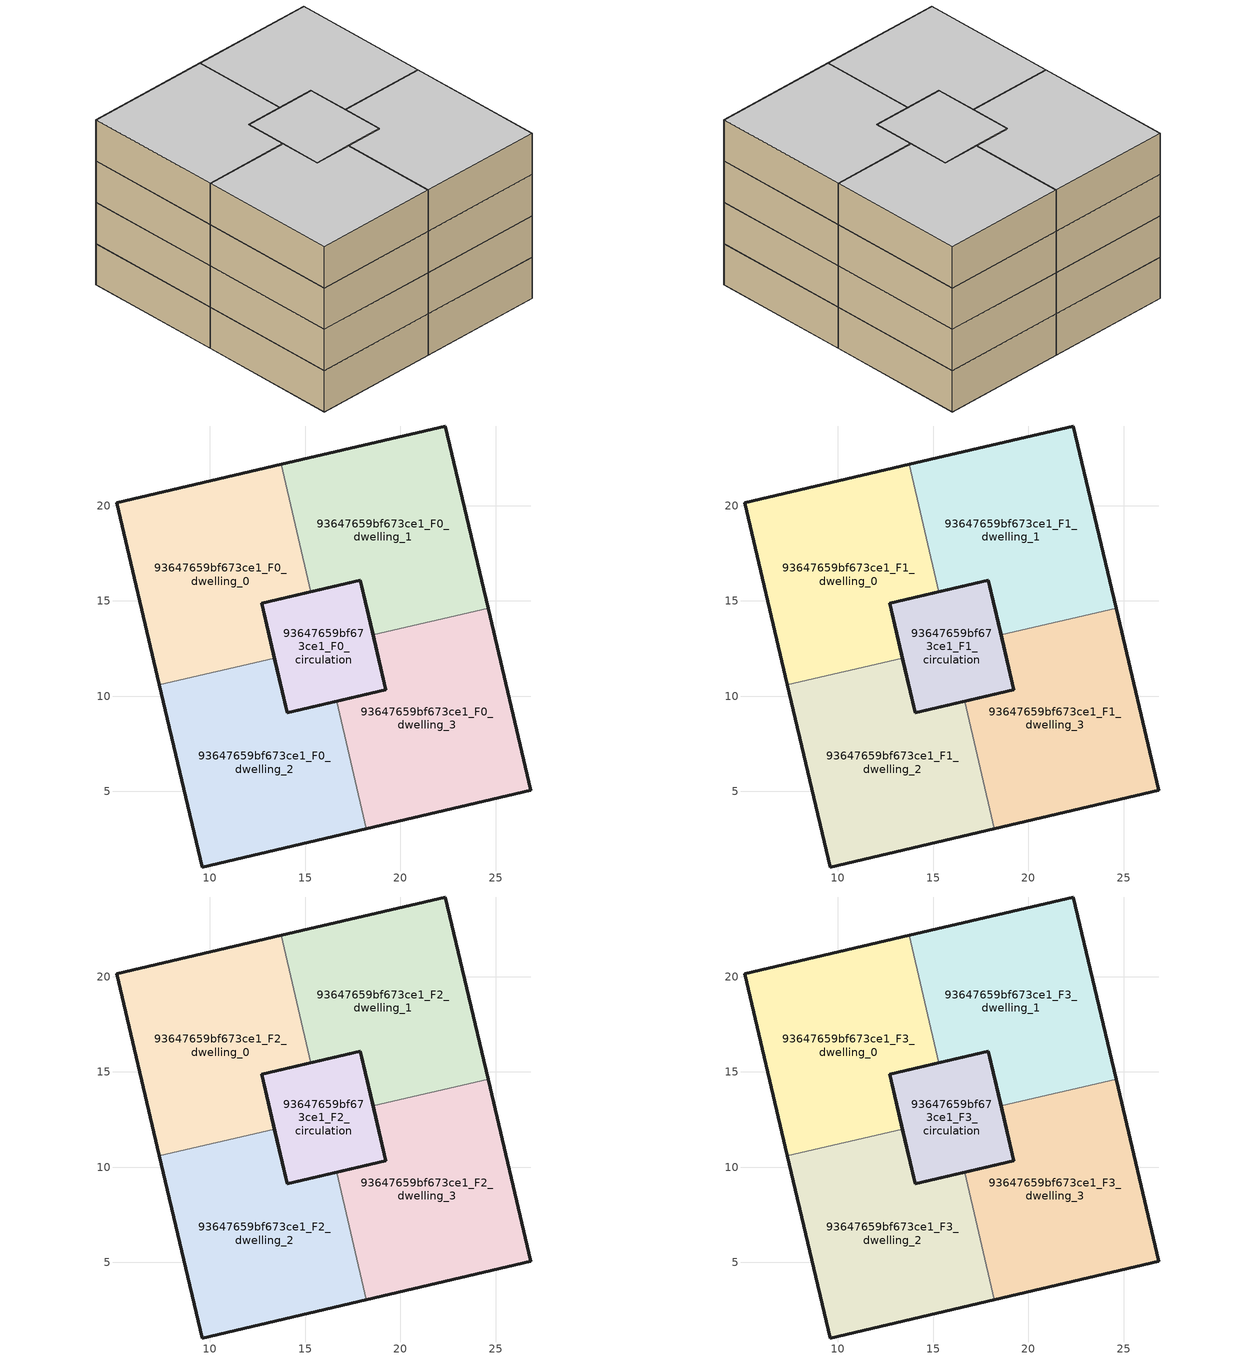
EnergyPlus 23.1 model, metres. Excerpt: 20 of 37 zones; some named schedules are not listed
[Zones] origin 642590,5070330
93647659bf673ce1_F0_dwelling_0
 floor ground (EU_floor_Construction): 13.39,12 12.72,14.87 15.31,15.47 13.74,22.17 5.11,20.15 7.35,10.59 z0
 wall outside (EU_wall_Construction): 7.35,10.59 5.11,20.15 13.74,22.17 / 15.31,15.47 12.72,14.87 13.39,12 z0:3
 wall to 93647659bf673ce1_F0_dwelling_2 (EU_wall_Construction): 13.39,12 7.35,10.59 z0:3
 wall to 93647659bf673ce1_F0_dwelling_1 (EU_wall_Construction): 13.74,22.17 15.31,15.47 z0:3
93647659bf673ce1_F0_dwelling_1
 floor ground (EU_floor_Construction): 24.6,14.62 22.37,24.19 13.74,22.17 15.31,15.47 17.9,16.08 18.57,13.21 z0
 wall outside (EU_wall_Construction): 18.57,13.21 17.9,16.08 15.31,15.47 / 13.74,22.17 22.37,24.19 24.6,14.62 z0:3
 wall to 93647659bf673ce1_F0_dwelling_3 (EU_wall_Construction): 24.6,14.62 18.57,13.21 z0:3
93647659bf673ce1_F0_dwelling_2
 floor ground (EU_floor_Construction): 18.21,3.04 16.65,9.74 14.06,9.13 13.39,12 7.35,10.59 9.59,1.03 z0
 wall outside (EU_wall_Construction): 13.39,12 14.06,9.13 16.65,9.74 / 18.21,3.04 9.59,1.03 7.35,10.59 z0:3
 wall to 93647659bf673ce1_F0_dwelling_3 (EU_wall_Construction): 16.65,9.74 18.21,3.04 z0:3
93647659bf673ce1_F0_dwelling_3
 floor ground (EU_floor_Construction): 26.84,5.06 24.6,14.62 18.57,13.21 19.24,10.34 16.65,9.74 18.21,3.04 z0
 wall outside (EU_wall_Construction): 16.65,9.74 19.24,10.34 18.57,13.21 / 24.6,14.62 26.84,5.06 18.21,3.04 z0:3
93647659bf673ce1_F0_circulation
 floor ground (EU_floor_Construction): 19.24,10.34 17.9,16.08 12.72,14.87 14.06,9.13 z0
 wall outside (EU_wall_Construction): 12.72,14.87 17.9,16.08 19.24,10.34 14.06,9.13 12.72,14.87 z0:3
93647659bf673ce1_F1_dwelling_0
 floor to 93647659bf673ce1_F0_dwelling_0 (EU_floor_Construction): 13.39,12 12.72,14.87 15.31,15.47 13.74,22.17 5.11,20.15 7.35,10.59 z3
 wall outside (EU_wall_Construction): 7.35,10.59 5.11,20.15 13.74,22.17 / 15.31,15.47 12.72,14.87 13.39,12 z3:6
 wall to 93647659bf673ce1_F1_dwelling_2 (EU_wall_Construction): 13.39,12 7.35,10.59 z3:6
 wall to 93647659bf673ce1_F1_dwelling_1 (EU_wall_Construction): 13.74,22.17 15.31,15.47 z3:6
93647659bf673ce1_F1_dwelling_1
 floor to 93647659bf673ce1_F0_dwelling_1 (EU_floor_Construction): 24.6,14.62 22.37,24.19 13.74,22.17 15.31,15.47 17.9,16.08 18.57,13.21 z3
 wall outside (EU_wall_Construction): 18.57,13.21 17.9,16.08 15.31,15.47 / 13.74,22.17 22.37,24.19 24.6,14.62 z3:6
 wall to 93647659bf673ce1_F1_dwelling_3 (EU_wall_Construction): 24.6,14.62 18.57,13.21 z3:6
93647659bf673ce1_F1_dwelling_2
 floor to 93647659bf673ce1_F0_dwelling_2 (EU_floor_Construction): 18.21,3.04 16.65,9.74 14.06,9.13 13.39,12 7.35,10.59 9.59,1.03 z3
 wall outside (EU_wall_Construction): 13.39,12 14.06,9.13 16.65,9.74 / 18.21,3.04 9.59,1.03 7.35,10.59 z3:6
 wall to 93647659bf673ce1_F1_dwelling_3 (EU_wall_Construction): 16.65,9.74 18.21,3.04 z3:6
93647659bf673ce1_F1_dwelling_3
 floor to 93647659bf673ce1_F0_dwelling_3 (EU_floor_Construction): 26.84,5.06 24.6,14.62 18.57,13.21 19.24,10.34 16.65,9.74 18.21,3.04 z3
 wall outside (EU_wall_Construction): 16.65,9.74 19.24,10.34 18.57,13.21 / 24.6,14.62 26.84,5.06 18.21,3.04 z3:6
93647659bf673ce1_F1_circulation
 floor to 93647659bf673ce1_F0_circulation (EU_floor_Construction): 19.24,10.34 17.9,16.08 12.72,14.87 14.06,9.13 z3
 wall outside (EU_wall_Construction): 12.72,14.87 17.9,16.08 19.24,10.34 14.06,9.13 12.72,14.87 z3:6
93647659bf673ce1_F2_dwelling_0
 floor to 93647659bf673ce1_F1_dwelling_0 (EU_floor_Construction): 13.39,12 12.72,14.87 15.31,15.47 13.74,22.17 5.11,20.15 7.35,10.59 z6
 wall outside (EU_wall_Construction): 7.35,10.59 5.11,20.15 13.74,22.17 / 15.31,15.47 12.72,14.87 13.39,12 z6:9
 wall to 93647659bf673ce1_F2_dwelling_2 (EU_wall_Construction): 13.39,12 7.35,10.59 z6:9
 wall to 93647659bf673ce1_F2_dwelling_1 (EU_wall_Construction): 13.74,22.17 15.31,15.47 z6:9
93647659bf673ce1_F2_dwelling_1
 floor to 93647659bf673ce1_F1_dwelling_1 (EU_floor_Construction): 24.6,14.62 22.37,24.19 13.74,22.17 15.31,15.47 17.9,16.08 18.57,13.21 z6
 wall outside (EU_wall_Construction): 18.57,13.21 17.9,16.08 15.31,15.47 / 13.74,22.17 22.37,24.19 24.6,14.62 z6:9
 wall to 93647659bf673ce1_F2_dwelling_3 (EU_wall_Construction): 24.6,14.62 18.57,13.21 z6:9
93647659bf673ce1_F2_dwelling_2
 floor to 93647659bf673ce1_F1_dwelling_2 (EU_floor_Construction): 18.21,3.04 16.65,9.74 14.06,9.13 13.39,12 7.35,10.59 9.59,1.03 z6
 wall outside (EU_wall_Construction): 13.39,12 14.06,9.13 16.65,9.74 / 18.21,3.04 9.59,1.03 7.35,10.59 z6:9
 wall to 93647659bf673ce1_F2_dwelling_3 (EU_wall_Construction): 16.65,9.74 18.21,3.04 z6:9
93647659bf673ce1_F2_dwelling_3
 floor to 93647659bf673ce1_F1_dwelling_3 (EU_floor_Construction): 26.84,5.06 24.6,14.62 18.57,13.21 19.24,10.34 16.65,9.74 18.21,3.04 z6
 wall outside (EU_wall_Construction): 16.65,9.74 19.24,10.34 18.57,13.21 / 24.6,14.62 26.84,5.06 18.21,3.04 z6:9
93647659bf673ce1_F2_circulation
 floor to 93647659bf673ce1_F1_circulation (EU_floor_Construction): 19.24,10.34 17.9,16.08 12.72,14.87 14.06,9.13 z6
 wall outside (EU_wall_Construction): 12.72,14.87 17.9,16.08 19.24,10.34 14.06,9.13 12.72,14.87 z6:9
93647659bf673ce1_F3_dwelling_0
 floor to 93647659bf673ce1_F2_dwelling_0 (EU_floor_Construction): 13.39,12 12.72,14.87 15.31,15.47 13.74,22.17 5.11,20.15 7.35,10.59 z9
 wall outside (EU_wall_Construction): 7.35,10.59 5.11,20.15 13.74,22.17 / 15.31,15.47 12.72,14.87 13.39,12 z9:12
 wall to 93647659bf673ce1_F3_dwelling_2 (EU_wall_Construction): 13.39,12 7.35,10.59 z9:12
 wall to 93647659bf673ce1_F3_dwelling_1 (EU_wall_Construction): 13.74,22.17 15.31,15.47 z9:12
 ceiling to 93647659bf673ce1_F4_dwelling_0 (EU_floor_Construction): 13.74,22.17 15.31,15.47 12.72,14.87 13.39,12 7.35,10.59 5.11,20.15 z12
93647659bf673ce1_F3_dwelling_1
 floor to 93647659bf673ce1_F2_dwelling_1 (EU_floor_Construction): 24.6,14.62 22.37,24.19 13.74,22.17 15.31,15.47 17.9,16.08 18.57,13.21 z9
 wall outside (EU_wall_Construction): 18.57,13.21 17.9,16.08 15.31,15.47 / 13.74,22.17 22.37,24.19 24.6,14.62 z9:12
 wall to 93647659bf673ce1_F3_dwelling_3 (EU_wall_Construction): 24.6,14.62 18.57,13.21 z9:12
 ceiling to 93647659bf673ce1_F4_dwelling_1 (EU_floor_Construction): 22.37,24.19 24.6,14.62 18.57,13.21 17.9,16.08 15.31,15.47 13.74,22.17 z12
93647659bf673ce1_F3_dwelling_2
 floor to 93647659bf673ce1_F2_dwelling_2 (EU_floor_Construction): 18.21,3.04 16.65,9.74 14.06,9.13 13.39,12 7.35,10.59 9.59,1.03 z9
 wall outside (EU_wall_Construction): 13.39,12 14.06,9.13 16.65,9.74 / 18.21,3.04 9.59,1.03 7.35,10.59 z9:12
 wall to 93647659bf673ce1_F3_dwelling_3 (EU_wall_Construction): 16.65,9.74 18.21,3.04 z9:12
 ceiling to 93647659bf673ce1_F4_dwelling_2 (EU_floor_Construction): 16.65,9.74 18.21,3.04 9.59,1.03 7.35,10.59 13.39,12 14.06,9.13 z12
93647659bf673ce1_F3_dwelling_3
 floor to 93647659bf673ce1_F2_dwelling_3 (EU_floor_Construction): 26.84,5.06 24.6,14.62 18.57,13.21 19.24,10.34 16.65,9.74 18.21,3.04 z9
 wall outside (EU_wall_Construction): 16.65,9.74 19.24,10.34 18.57,13.21 / 24.6,14.62 26.84,5.06 18.21,3.04 z9:12
 ceiling to 93647659bf673ce1_F4_dwelling_3 (EU_floor_Construction): 24.6,14.62 26.84,5.06 18.21,3.04 16.65,9.74 19.24,10.34 18.57,13.21 z12
93647659bf673ce1_F3_circulation
 floor to 93647659bf673ce1_F2_circulation (EU_floor_Construction): 19.24,10.34 17.9,16.08 12.72,14.87 14.06,9.13 z9
 wall outside (EU_wall_Construction): 12.72,14.87 17.9,16.08 19.24,10.34 14.06,9.13 12.72,14.87 z9:12
 ceiling to 93647659bf673ce1_F4_circulation (EU_floor_Construction): 17.9,16.08 19.24,10.34 14.06,9.13 12.72,14.87 z12
[Building]
EU S2 Campaign: North Axis=0; Terrain=City; Solar Distribution=FullExterior
[Site:Location]
Lyon-Bron: Latitude=45.75; Longitude=5; Time Zone=1; Elevation=198
[SizingPeriod:WeatherFileDays]
AnnualSizingPeriod: Begin Month=1; Begin Day of Month=1; End Month=12; End Day of Month=31; Day of Week for Start Day=Monday; Use Weather File Daylight Saving Period=No; Use Weather File Rain and Snow Indicators=No
[MATERIAL]
EU_InternalMass_Material: Roughness=MediumRough; Thickness=0.1; Conductivity=1; Density=1800; Specific Heat=900; Thermal Absorptance=0.9; Solar Absorptance=0.7; Visible Absorptance=0.7
[MATERIAL:NOMASS] Roughness=MediumRough; Thermal Absorptance=0.9; Solar Absorptance=0.7; Visible Absorptance=0.7
Name | Thermal Resistance
EU_wall_NoMass | 0.776494
EU_floor_NoMass | 0.421597
[CONSTRUCTION]
EU_wall_Construction: EU_wall_NoMass
EU_floor_Construction: EU_floor_NoMass
EU_InternalMass_Construction: EU_InternalMass_Material
[ZONE] Type=1; Multiplier=1; Ceiling Height=autocalculate; Floor Area=autocalculate; Part of Total Floor Area=Yes
Name | Volume
93647659bf673ce1_F0_dwelling_0; 93647659bf673ce1_F1_dwelling_0; 93647659bf673ce1_F2_dwelling_0; 93647659bf673ce1_F3_dwelling_0 | 237.556
93647659bf673ce1_F0_dwelling_1; 93647659bf673ce1_F1_dwelling_1; 93647659bf673ce1_F2_dwelling_1; 93647659bf673ce1_F3_dwelling_1; 93647659bf673ce1_F0_dwelling_3; 93647659bf673ce1_F1_dwelling_3; 93647659bf673ce1_F2_dwelling_3; 93647659bf673ce1_F3_dwelling_3 | 237.538
93647659bf673ce1_F0_dwelling_2; 93647659bf673ce1_F1_dwelling_2; 93647659bf673ce1_F2_dwelling_2; 93647659bf673ce1_F3_dwelling_2 | 237.543
93647659bf673ce1_F0_circulation; 93647659bf673ce1_F1_circulation; 93647659bf673ce1_F2_circulation; 93647659bf673ce1_F3_circulation | 93.9763
[INTERNALMASS] Construction=EU_InternalMass_Construction; Surface Area=79.1791
Name | Zone or ZoneList
93647659bf673ce1_F0_dwelling_0_EU_InternalMass | 93647659bf673ce1_F0_dwelling_0
93647659bf673ce1_F0_dwelling_1_EU_InternalMass | 93647659bf673ce1_F0_dwelling_1
93647659bf673ce1_F0_dwelling_2_EU_InternalMass | 93647659bf673ce1_F0_dwelling_2
93647659bf673ce1_F0_dwelling_3_EU_InternalMass | 93647659bf673ce1_F0_dwelling_3
93647659bf673ce1_F1_dwelling_0_EU_InternalMass | 93647659bf673ce1_F1_dwelling_0
93647659bf673ce1_F1_dwelling_1_EU_InternalMass | 93647659bf673ce1_F1_dwelling_1
93647659bf673ce1_F1_dwelling_2_EU_InternalMass | 93647659bf673ce1_F1_dwelling_2
93647659bf673ce1_F1_dwelling_3_EU_InternalMass | 93647659bf673ce1_F1_dwelling_3
93647659bf673ce1_F2_dwelling_0_EU_InternalMass | 93647659bf673ce1_F2_dwelling_0
93647659bf673ce1_F2_dwelling_1_EU_InternalMass | 93647659bf673ce1_F2_dwelling_1
93647659bf673ce1_F2_dwelling_2_EU_InternalMass | 93647659bf673ce1_F2_dwelling_2
93647659bf673ce1_F2_dwelling_3_EU_InternalMass | 93647659bf673ce1_F2_dwelling_3
93647659bf673ce1_F3_dwelling_0_EU_InternalMass | 93647659bf673ce1_F3_dwelling_0
93647659bf673ce1_F3_dwelling_1_EU_InternalMass | 93647659bf673ce1_F3_dwelling_1
93647659bf673ce1_F3_dwelling_2_EU_InternalMass | 93647659bf673ce1_F3_dwelling_2
93647659bf673ce1_F3_dwelling_3_EU_InternalMass | 93647659bf673ce1_F3_dwelling_3
[OTHEREQUIPMENT] Fuel Type=Electricity; Design Level Calculation Method=Watts/Area; Power per Zone Floor Area=1; Fraction Latent=0; Fraction Radiant=0; Fraction Lost=0; Carbon Dioxide Generation Rate=0; EndUse Subcategory=EU_Step8_InternalGains
Name | Zone or ZoneList or Space or SpaceList | Schedule
EU_Step8_InternalGain_93647659bf673ce1_F0_dwelling_0_f000 | 93647659bf673ce1_F0_dwelling_0 | EU_Step8_GainSchedule_93647659bf673ce1_F0_dwelling_0_f000
EU_Step8_InternalGain_93647659bf673ce1_F0_dwelling_1_f000 | 93647659bf673ce1_F0_dwelling_1 | EU_Step8_GainSchedule_93647659bf673ce1_F0_dwelling_1_f000
EU_Step8_InternalGain_93647659bf673ce1_F0_dwelling_2_f000 | 93647659bf673ce1_F0_dwelling_2 | EU_Step8_GainSchedule_93647659bf673ce1_F0_dwelling_2_f000
EU_Step8_InternalGain_93647659bf673ce1_F0_dwelling_3_f000 | 93647659bf673ce1_F0_dwelling_3 | EU_Step8_GainSchedule_93647659bf673ce1_F0_dwelling_3_f000
EU_Step8_InternalGain_93647659bf673ce1_F1_dwelling_0_f000 | 93647659bf673ce1_F1_dwelling_0 | EU_Step8_GainSchedule_93647659bf673ce1_F1_dwelling_0_f000
EU_Step8_InternalGain_93647659bf673ce1_F1_dwelling_1_f000 | 93647659bf673ce1_F1_dwelling_1 | EU_Step8_GainSchedule_93647659bf673ce1_F1_dwelling_1_f000
EU_Step8_InternalGain_93647659bf673ce1_F1_dwelling_2_f000 | 93647659bf673ce1_F1_dwelling_2 | EU_Step8_GainSchedule_93647659bf673ce1_F1_dwelling_2_f000
EU_Step8_InternalGain_93647659bf673ce1_F1_dwelling_3_f000 | 93647659bf673ce1_F1_dwelling_3 | EU_Step8_GainSchedule_93647659bf673ce1_F1_dwelling_3_f000
EU_Step8_InternalGain_93647659bf673ce1_F2_dwelling_0_f000 | 93647659bf673ce1_F2_dwelling_0 | EU_Step8_GainSchedule_93647659bf673ce1_F2_dwelling_0_f000
EU_Step8_InternalGain_93647659bf673ce1_F2_dwelling_1_f000 | 93647659bf673ce1_F2_dwelling_1 | EU_Step8_GainSchedule_93647659bf673ce1_F2_dwelling_1_f000
EU_Step8_InternalGain_93647659bf673ce1_F2_dwelling_2_f000 | 93647659bf673ce1_F2_dwelling_2 | EU_Step8_GainSchedule_93647659bf673ce1_F2_dwelling_2_f000
EU_Step8_InternalGain_93647659bf673ce1_F2_dwelling_3_f000 | 93647659bf673ce1_F2_dwelling_3 | EU_Step8_GainSchedule_93647659bf673ce1_F2_dwelling_3_f000
EU_Step8_InternalGain_93647659bf673ce1_F3_dwelling_0_f000 | 93647659bf673ce1_F3_dwelling_0 | EU_Step8_GainSchedule_93647659bf673ce1_F3_dwelling_0_f000
EU_Step8_InternalGain_93647659bf673ce1_F3_dwelling_1_f000 | 93647659bf673ce1_F3_dwelling_1 | EU_Step8_GainSchedule_93647659bf673ce1_F3_dwelling_1_f000
EU_Step8_InternalGain_93647659bf673ce1_F3_dwelling_2_f000 | 93647659bf673ce1_F3_dwelling_2 | EU_Step8_GainSchedule_93647659bf673ce1_F3_dwelling_2_f000
EU_Step8_InternalGain_93647659bf673ce1_F3_dwelling_3_f000 | 93647659bf673ce1_F3_dwelling_3 | EU_Step8_GainSchedule_93647659bf673ce1_F3_dwelling_3_f000
[ZONEINFILTRATION:DESIGNFLOWRATE] Schedule=EU_AlwaysOn; Design Flow Rate Calculation Method=Flow/Area; Flow Rate per Floor Area=0.0005; Constant Term Coefficient=1; Temperature Term Coefficient=0; Velocity Term Coefficient=0; Velocity Squared Term Coefficient=0
Name | Zone or ZoneList or Space or SpaceList
EU_Circulation_Infiltration_93647659bf673ce1_F0_circulation | 93647659bf673ce1_F0_circulation
EU_Circulation_Infiltration_93647659bf673ce1_F1_circulation | 93647659bf673ce1_F1_circulation
EU_Circulation_Infiltration_93647659bf673ce1_F2_circulation | 93647659bf673ce1_F2_circulation
EU_Circulation_Infiltration_93647659bf673ce1_F3_circulation | 93647659bf673ce1_F3_circulation
[ZONEVENTILATION:DESIGNFLOWRATE] Schedule=EU_AlwaysOn; Design Flow Rate Calculation Method=AirChanges/Hour; Air Changes per Hour=0.693814; Ventilation Type=Natural; Fan Pressure Rise=0; Fan Total Efficiency=1; Constant Term Coefficient=1; Temperature Term Coefficient=0; Velocity Term Coefficient=0; Velocity Squared Term Coefficient=0; Minimum Indoor Temperature=-100; Maximum Indoor Temperature=100; Delta Temperature=-100; Minimum Outdoor Temperature=-100; Maximum Outdoor Temperature=100; Maximum Wind Speed=40
Name | Zone or ZoneList or Space or SpaceList
EU_ConstantAir_93647659bf673ce1_F0_dwelling_0 | 93647659bf673ce1_F0_dwelling_0
EU_ConstantAir_93647659bf673ce1_F0_dwelling_1 | 93647659bf673ce1_F0_dwelling_1
EU_ConstantAir_93647659bf673ce1_F0_dwelling_2 | 93647659bf673ce1_F0_dwelling_2
EU_ConstantAir_93647659bf673ce1_F0_dwelling_3 | 93647659bf673ce1_F0_dwelling_3
EU_ConstantAir_93647659bf673ce1_F1_dwelling_0 | 93647659bf673ce1_F1_dwelling_0
EU_ConstantAir_93647659bf673ce1_F1_dwelling_1 | 93647659bf673ce1_F1_dwelling_1
EU_ConstantAir_93647659bf673ce1_F1_dwelling_2 | 93647659bf673ce1_F1_dwelling_2
EU_ConstantAir_93647659bf673ce1_F1_dwelling_3 | 93647659bf673ce1_F1_dwelling_3
EU_ConstantAir_93647659bf673ce1_F2_dwelling_0 | 93647659bf673ce1_F2_dwelling_0
EU_ConstantAir_93647659bf673ce1_F2_dwelling_1 | 93647659bf673ce1_F2_dwelling_1
EU_ConstantAir_93647659bf673ce1_F2_dwelling_2 | 93647659bf673ce1_F2_dwelling_2
EU_ConstantAir_93647659bf673ce1_F2_dwelling_3 | 93647659bf673ce1_F2_dwelling_3
EU_ConstantAir_93647659bf673ce1_F3_dwelling_0 | 93647659bf673ce1_F3_dwelling_0
EU_ConstantAir_93647659bf673ce1_F3_dwelling_1 | 93647659bf673ce1_F3_dwelling_1
EU_ConstantAir_93647659bf673ce1_F3_dwelling_2 | 93647659bf673ce1_F3_dwelling_2
EU_ConstantAir_93647659bf673ce1_F3_dwelling_3 | 93647659bf673ce1_F3_dwelling_3
[HVACTEMPLATE:THERMOSTAT] Constant Heating Setpoint=20; Constant Cooling Setpoint=50
EU_HeatOnly_93647659bf673ce1_F0_dwelling_0; EU_HeatOnly_93647659bf673ce1_F0_dwelling_1; EU_HeatOnly_93647659bf673ce1_F0_dwelling_2; EU_HeatOnly_93647659bf673ce1_F0_dwelling_3; EU_HeatOnly_93647659bf673ce1_F1_dwelling_0; EU_HeatOnly_93647659bf673ce1_F1_dwelling_1; EU_HeatOnly_93647659bf673ce1_F1_dwelling_2; EU_HeatOnly_93647659bf673ce1_F1_dwelling_3; EU_HeatOnly_93647659bf673ce1_F2_dwelling_0; EU_HeatOnly_93647659bf673ce1_F2_dwelling_1; EU_HeatOnly_93647659bf673ce1_F2_dwelling_2; EU_HeatOnly_93647659bf673ce1_F2_dwelling_3; EU_HeatOnly_93647659bf673ce1_F3_dwelling_0; EU_HeatOnly_93647659bf673ce1_F3_dwelling_1; EU_HeatOnly_93647659bf673ce1_F3_dwelling_2; EU_HeatOnly_93647659bf673ce1_F3_dwelling_3; EU_HeatOnly_93647659bf673ce1_F4_dwelling_0; EU_HeatOnly_93647659bf673ce1_F4_dwelling_1; EU_HeatOnly_93647659bf673ce1_F4_dwelling_2; EU_HeatOnly_93647659bf673ce1_F4_dwelling_3; EU_HeatOnly_93647659bf673ce1_F5_dwelling_0; EU_HeatOnly_93647659bf673ce1_F5_dwelling_1; EU_HeatOnly_93647659bf673ce1_F5_dwelling_2; EU_HeatOnly_93647659bf673ce1_F6_dwelling_0; EU_HeatOnly_93647659bf673ce1_F6_dwelling_1; EU_HeatOnly_93647659bf673ce1_F6_dwelling_2; EU_HeatOnly_93647659bf673ce1_F7_dwelling_0; EU_HeatOnly_93647659bf673ce1_F7_dwelling_1; EU_HeatOnly_93647659bf673ce1_F7_dwelling_2
